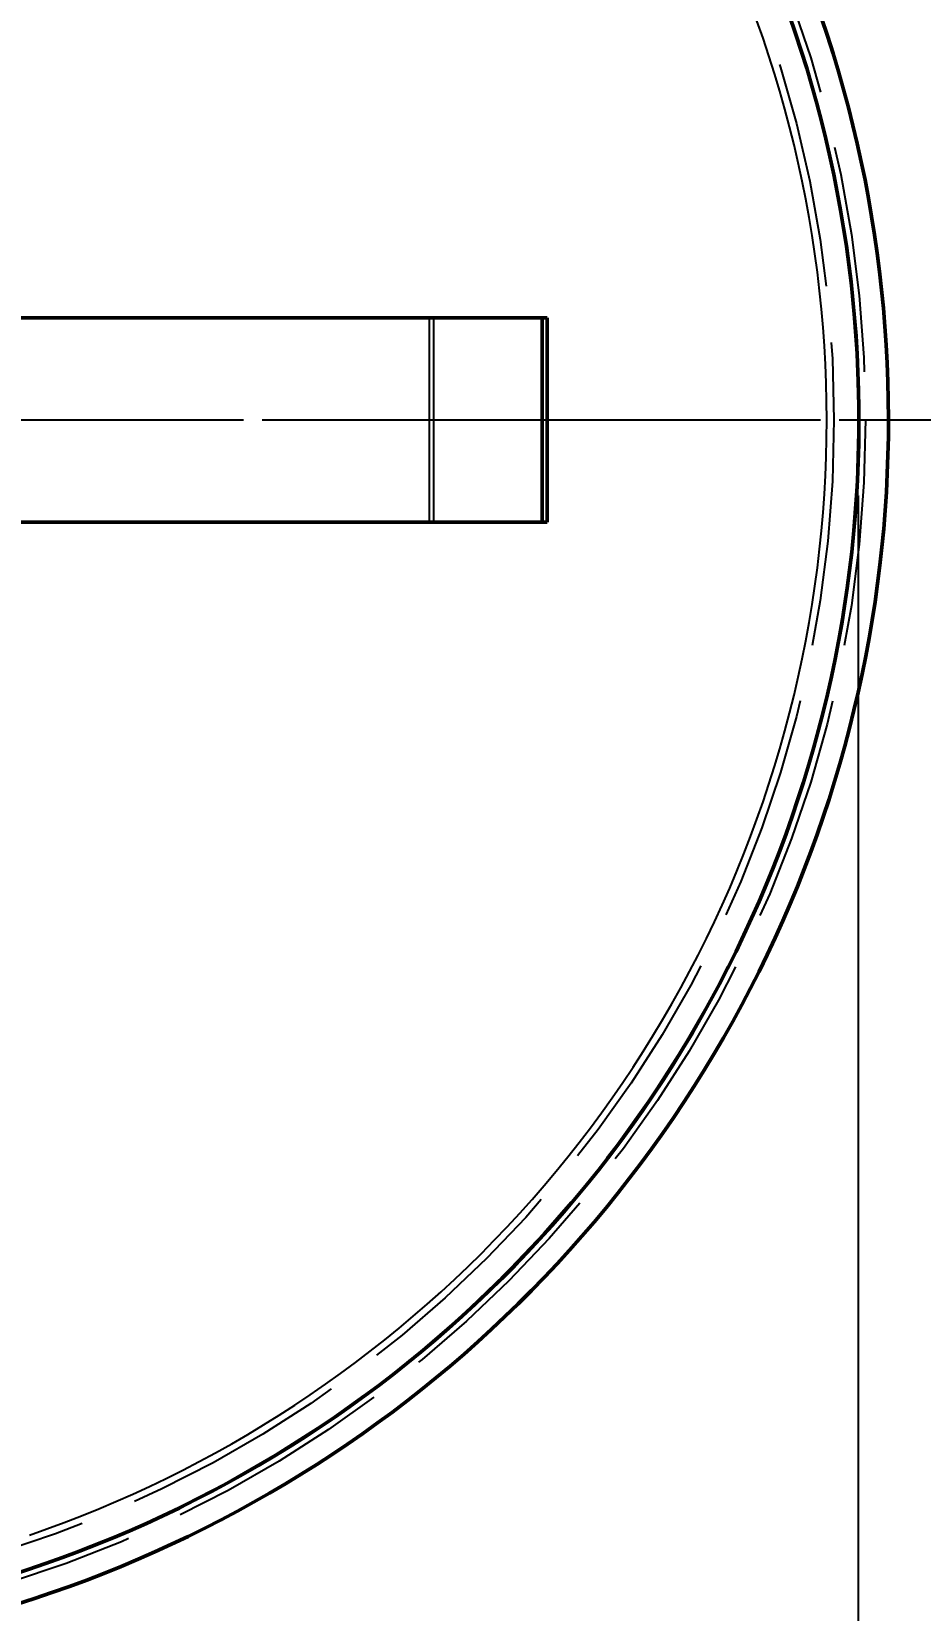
# Model space of a CAD drawing. Header units: millimetres. Extents: x 0 to 594, y 0 to 420.
# Drawn here: x 92.38 to 104.12, y 180.96 to 201.84 of the extents above; entities that cross this region are included whole.
import ezdxf

# ---------------------------------------------------------------- set-up
doc = ezdxf.new("R2010")
doc.units = ezdxf.units.MM
doc.linetypes.add('ISO02-TRAZOS', pattern=[3.75, 3, -0.75])
doc.linetypes.add('ISO04-TRAZO-PUNTO', pattern=[7.625, 6, -0.75, 0.125, -0.75])
for name, color, linetype, lineweight in [('01-VISIBLE', 7, 'CONTINUOUS', 50), ('02-OCULTA', 4, 'ISO02-TRAZOS', 25), ('03-EJE', 1, 'ISO04-TRAZO-PUNTO', 25), ('04-COTA', 3, 'CONTINUOUS', 25)]:
    doc.layers.add(name, color=color, linetype=linetype, lineweight=lineweight)
doc.styles.add('ISO3098', font='isocpeur.ttf')
doc.dimstyles.new('FLAMA-ISO', dxfattribs={"dimtxt": 3.5, "dimasz": 3, "dimexe": 2, "dimexo": 1, "dimgap": 1, "dimtad": 1, "dimdec": 1, "dimtxsty": 'ISO3098', "dimcen": 2.5, "dimclrd": 3, "dimclre": 3, "dimclrt": 3, "dimazin": 3, "dimtfac": 1, "dimtmove": 0, "dimatfit": 3, "dimlwd": 25, "dimlwe": 25})

msp = doc.modelspace()

# ---------------------------------------------------------------- linework, layer by layer
at = {"layer": '01-VISIBLE'}
for p, q in [((84.534, 198.05), (99.125, 198.05)), ((99.125, 195.35), (99.125, 198.05)), ((99.19, 198.05), (99.125, 198.05)), ((99.19, 195.35), (99.19, 198.05)), ((84.534, 195.35), (99.125, 195.35)), ((99.19, 195.35), (99.125, 195.35))]:
    msp.add_line(p, q, dxfattribs=at)
for radius, start, end in [(16.4, -86.5042, 23.2623), (16.4, -86.5042, 23.2623), (16.01, -86.4189, 23.8637)]:
    msp.add_arc((87.3, 196.7), radius, start, end, dxfattribs=at)
at = {"layer": '02-OCULTA'}
for p, q in [((84.6, 198.05), (99.19, 198.05)), ((88.927, 198.05), (97.634, 198.05)), ((88.984, 198.05), (97.691, 198.05)), ((97.634, 198.05), (97.691, 198.05)), ((97.634, 195.35), (97.634, 198.05)), ((97.691, 195.35), (97.691, 198.05)), ((84.6, 195.35), (99.19, 195.35)), ((88.927, 195.35), (97.634, 195.35)), ((88.984, 195.35), (97.691, 195.35)), ((97.634, 195.35), (97.691, 195.35))]:
    msp.add_line(p, q, dxfattribs=at)
for points in [[(102.884, 196.7), (102.882, 196.945), (102.877, 197.19), (102.867, 197.434), (102.854, 197.679), (102.837, 197.923), (102.815, 198.167), (102.79, 198.41), (102.762, 198.653), (102.729, 198.896), (102.693, 199.138), (102.652, 199.379), (102.608, 199.62), (102.56, 199.86), (102.509, 200.099), (102.453, 200.338), (102.394, 200.575), (102.332, 200.812), (102.265, 201.048), (102.195, 201.282), (102.121, 201.516), (102.043, 201.748), (101.962, 201.979)], [(102.884, 196.7), (102.882, 196.945), (102.877, 197.19), (102.867, 197.434), (102.854, 197.679), (102.837, 197.923), (102.815, 198.167), (102.79, 198.41), (102.762, 198.653), (102.729, 198.896), (102.693, 199.138), (102.652, 199.379), (102.608, 199.62), (102.56, 199.86), (102.509, 200.099), (102.453, 200.338), (102.394, 200.575), (102.332, 200.812), (102.265, 201.048), (102.195, 201.282), (102.121, 201.516), (102.043, 201.748), (101.962, 201.979)], [(92.348, 181.956), (92.579, 182.037), (92.809, 182.122), (93.037, 182.21), (93.264, 182.302), (93.489, 182.398), (93.713, 182.497), (93.935, 182.599), (94.156, 182.705), (94.375, 182.814), (94.592, 182.927), (94.808, 183.044), (95.021, 183.163), (95.233, 183.286), (95.443, 183.412), (95.65, 183.542), (95.856, 183.675), (96.06, 183.811), (96.261, 183.95), (96.46, 184.092), (96.657, 184.237), (96.852, 184.386), (97.044, 184.538), (97.234, 184.692), (97.421, 184.85), (97.606, 185.01), (97.788, 185.173), (97.968, 185.34), (98.145, 185.508), (98.32, 185.68), (98.491, 185.855), (98.66, 186.032), (98.827, 186.212), (98.99, 186.394), (99.15, 186.579), (99.308, 186.766), (99.462, 186.956), (99.614, 187.148), (99.762, 187.343), (99.908, 187.54), (100.05, 187.739), (100.189, 187.941), (100.325, 188.144), (100.458, 188.35), (100.587, 188.557), (100.714, 188.767), (100.837, 188.979), (100.956, 189.192), (101.072, 189.408), (101.185, 189.625), (101.294, 189.844), (101.4, 190.065), (101.503, 190.287), (101.602, 190.511), (101.697, 190.736), (101.789, 190.963), (101.878, 191.192), (101.962, 191.421), (102.043, 191.652), (102.121, 191.884), (102.195, 192.118), (102.265, 192.352), (102.332, 192.588), (102.394, 192.825), (102.453, 193.062), (102.509, 193.301), (102.56, 193.54), (102.608, 193.78), (102.652, 194.021), (102.693, 194.262), (102.729, 194.504), (102.762, 194.747), (102.791, 194.99), (102.816, 195.233), (102.837, 195.477), (102.854, 195.721), (102.867, 195.966), (102.877, 196.21), (102.882, 196.455), (102.884, 196.7)], [(92.348, 181.956), (92.579, 182.037), (92.809, 182.122), (93.037, 182.21), (93.264, 182.302), (93.489, 182.398), (93.713, 182.497), (93.935, 182.599), (94.156, 182.705), (94.375, 182.814), (94.592, 182.927), (94.808, 183.044), (95.021, 183.163), (95.233, 183.286), (95.443, 183.412), (95.65, 183.542), (95.856, 183.675), (96.06, 183.811), (96.261, 183.95), (96.46, 184.092), (96.657, 184.237), (96.852, 184.386), (97.044, 184.538), (97.234, 184.692), (97.421, 184.85), (97.606, 185.01), (97.788, 185.173), (97.968, 185.34), (98.145, 185.508), (98.32, 185.68), (98.491, 185.855), (98.66, 186.032), (98.827, 186.212), (98.99, 186.394), (99.15, 186.579), (99.308, 186.766), (99.462, 186.956), (99.614, 187.148), (99.762, 187.343), (99.908, 187.54), (100.05, 187.739), (100.189, 187.941), (100.325, 188.144), (100.458, 188.35), (100.587, 188.557), (100.714, 188.767), (100.837, 188.979), (100.956, 189.192), (101.072, 189.408), (101.185, 189.625), (101.294, 189.844), (101.4, 190.065), (101.503, 190.287), (101.602, 190.511), (101.697, 190.736), (101.789, 190.963), (101.878, 191.192), (101.962, 191.421), (102.043, 191.652), (102.121, 191.884), (102.195, 192.118), (102.265, 192.352), (102.332, 192.588), (102.394, 192.825), (102.453, 193.062), (102.509, 193.301), (102.56, 193.54), (102.608, 193.78), (102.652, 194.021), (102.693, 194.262), (102.729, 194.504), (102.762, 194.747), (102.791, 194.99), (102.816, 195.233), (102.837, 195.477), (102.854, 195.721), (102.867, 195.966), (102.877, 196.21), (102.882, 196.455), (102.884, 196.7)]]:
    msp.add_lwpolyline(points, dxfattribs=at)
for radius in [16.096, 16.096, 16, 16, 16, 16, 15.68, 15.68, 15.68, 15.68]:
    msp.add_circle((87.3, 196.7), radius, dxfattribs=at)
for radius, start, end in [(16.4, 156.7377, 23.2623), (16.4, 156.7377, 23.2623), (16.01, 156.1363, 23.8637), (16.01, 156.1363, 23.8637), (16.01, 156.1363, 23.8637)]:
    msp.add_arc((87.3, 196.7), radius, start, end, dxfattribs=at)
at = {"layer": '03-EJE'}
for p, q in [((57.3, 196.7), (117.3, 196.7)), ((66.3, 196.7), (108.3, 196.7))]:
    msp.add_line(p, q, dxfattribs=at)

# ---------------------------------------------------------------- dimensions: what is measured, and where the dimension line sits
at = {"layer": '04-COTA'}
msp.add_linear_dim(base=(71.3, 166), p1=(71.3, 196.7), p2=(103.3, 196.7), dimstyle='FLAMA-ISO', override={"dimlfac": 10, "dimpost": '%%c<>'}, dxfattribs=at).render()

doc.saveas('drawing.dxf')
